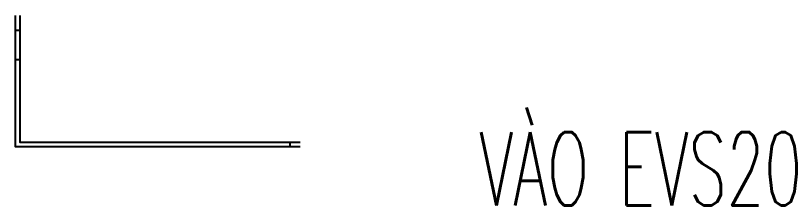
# Model space of a CAD drawing. Header units: millimetres. Extents: x 173893 to 258446, y -176540 to -123824.
# Drawn here: x 206757 to 207821, y -127842 to -127583 of the extents above; entities that cross this region are included whole.
import ezdxf
from ezdxf.enums import TextEntityAlignment as Align

# ---------------------------------------------------------------- set-up
doc = ezdxf.new("R2010")
doc.units = ezdxf.units.MM
doc.header["$LTSCALE"] = 3
doc.layers.add('@.DM. NÉT CHÍNH', color=7, linetype='Continuous')
doc.styles.add('Ann_w01', font='romans.shx', dxfattribs={"width": 0.6, "bigfont": 'chineset.shx'})

msp = doc.modelspace()

# ---------------------------------------------------------------- linework, layer by layer
at = {"layer": '@.DM. NÉT CHÍNH', "linetype": 'Continuous'}
for p, q in [((206756.77, -127603.34), (206762.77, -127603.34)), ((206756.77, -127643.34), (206762.77, -127643.34)), ((207130.22, -127756.34), (207130.22, -127762.34))]:
    msp.add_line(p, q, dxfattribs=at)
for points in [[(207144.72, -127762.34), (206756.77, -127762.34), (206756.77, -127583.34)], [(207144.72, -127756.34), (206762.77, -127756.34), (206762.77, -127583.34)]]:
    msp.add_lwpolyline(points, dxfattribs=at)

# ---------------------------------------------------------------- texts
at = {"color": 1, "style": 'Ann_w01', "width": 0.6}
msp.add_text('VÀO EVS20', height=100, dxfattribs=at).set_placement((207608.57, -127792.08), align=Align.MIDDLE_CENTER)

doc.saveas('drawing.dxf')
